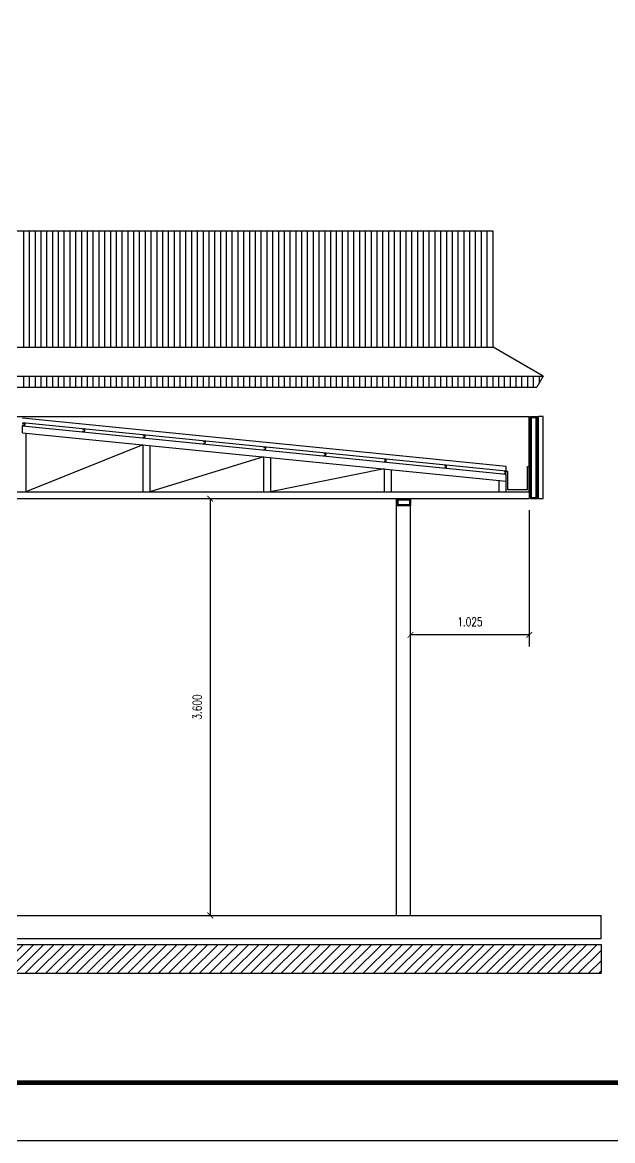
# Model space of a CAD drawing. Extents: x 231.8 to 328.5, y 64.7 to 125.7.
# Drawn here: x 239.87 to 244.97, y 64.69 to 74.35 of the extents above; entities that cross this region are included whole.
import ezdxf

# ---------------------------------------------------------------- set-up
doc = ezdxf.new("R2010")
doc.units = 0
doc.header["$LTSCALE"] = 0.1
doc.header["$MEASUREMENT"] = 0
doc.header["$PDMODE"] = 3
doc.layers.get('0').update_dxf_attribs({"linetype": 'CONTINUOUS'})
doc.layers.get('DEFPOINTS').update_dxf_attribs({"linetype": 'CONTINUOUS'})
for name, color, linetype in [('ATERRO', 250, 'CONTINUOUS'), ('CALHA', 1, 'CONTINUOUS'), ('COBERTURA', 1, 'CONTINUOUS'), ('COTAS', 1, 'CONTINUOUS'), ('ESTRUTURA_METÁLICA', 250, 'CONTINUOUS'), ('PISO', 250, 'CONTINUOUS'), ('PRANCHA', 15, 'CONTINUOUS')]:
    doc.layers.add(name, color=color, linetype=linetype)
doc.styles.add('STYLE1', font='romans.shx', dxfattribs={"width": 0.75, "height": 0.075})
doc.dimstyles.get("Standard").update_dxf_attribs({"dimtxt": 0.18, "dimasz": 0.18, "dimexe": 0.18, "dimexo": 0.0625, "dimgap": 0.09, "dimtad": 0, "dimtih": 1, "dimtoh": 1, "dimdec": 4, "dimzin": 0, "dimdsep": 46, "dimtxsty": 'Standard', "dimcen": 0.09, "dimadec": 0, "dimazin": 0, "dimtfac": 1, "dimtdec": 4, "dimtofl": 0, "dimtmove": 0, "dimatfit": 3, "dimfxl": 1, "dimtolj": 1, "dimtzin": 0, "dimarcsym": 0})

# ---------------------------------------------------------------- blocks, each defined once
blk = doc.blocks.new('_ARCHTICK')
at = {"color": 0, "linetype": 'ByBlock', "const_width": 0.15}
blk.add_lwpolyline([(-0.5, -0.5), (0.5, 0.5)], dxfattribs=at)
blk = doc.blocks.new('*D330')
at = {"color": 1, "linetype": 'ByBlock'}
for p, q in [((252.6337, 93.0962), (252.6337, 91.92)), ((252.6337, 92.02), (251.6086, 92.02))]:
    blk.add_line(p, q, dxfattribs=at)
at = {"layer": 'DEFPOINTS', "color": 0, "linetype": 'ByBlock'}
for p in [(252.6337, 93.1962), (251.6086, 92.02), (251.6086, 92.02)]:
    blk.add_point(p, dxfattribs=at)
at = {"color": 1, "linetype": 'ByBlock', "xscale": 0.05, "yscale": 0.05, "zscale": 0.05, "rotation": 180}
blk.add_blockref('_ARCHTICK', (251.6086, 92.02), dxfattribs=at)
at = {"color": 1, "linetype": 'ByBlock', "xscale": 0.05, "yscale": 0.05, "zscale": 0.05}
blk.add_blockref('_ARCHTICK', (252.6337, 92.02), dxfattribs=at)
at = {"color": 60, "linetype": 'ByBlock', "insert": (252.1211, 92.1325), "char_height": 0.075, "attachment_point": 5, "style": 'STYLE1'}
blk.add_mtext('\\A1;1.025', dxfattribs=at)
blk = doc.blocks.new('*D331')
at = {"color": 1, "linetype": 'ByBlock'}
blk.add_line((249.8792, 93.1962), (249.8792, 89.5962), dxfattribs=at)
at = {"layer": 'DEFPOINTS', "color": 0, "linetype": 'ByBlock'}
for p in [(249.8792, 93.1962), (249.8792, 89.5962), (249.8792, 89.5962)]:
    blk.add_point(p, dxfattribs=at)
at = {"color": 1, "linetype": 'ByBlock', "xscale": 0.05, "yscale": 0.05, "zscale": 0.05}
for p, rotation in [((249.8792, 93.1962), 90), ((249.8792, 89.5962), 270)]:
    blk.add_blockref('_ARCHTICK', p, dxfattribs=dict(at, rotation=rotation))
at = {"color": 60, "linetype": 'ByBlock', "insert": (249.7667, 91.3962), "char_height": 0.075, "attachment_point": 5, "rotation": 90, "style": 'STYLE1'}
blk.add_mtext('\\A1;3.600', dxfattribs=at)

msp = doc.modelspace()

# ---------------------------------------------------------------- hatches: boundary and pattern name
at = {"layer": 'ATERRO'}
h = msp.add_hatch(dxfattribs=at)
h.set_pattern_fill('ANSI31', color=256, scale=0.5, style=0)
h.set_pattern_definition([(45, (-8.38415, -22.95688), (-0.044194174, 0.044194174), [])])
h.paths.add_polyline_path([(244.8695, 66.3893), (234.7591, 66.3893), (234.7591, 66.1393), (244.8695, 66.1393)])
at = {"layer": 'ESTRUTURA_METÁLICA'}
for points in [[(239.877, 70.8932), (239.8944, 70.8915), (239.8919, 70.8666), (239.8745, 70.8683), (239.875, 70.8733), (239.8875, 70.8721), (239.8889, 70.887), (239.8765, 70.8882)], [(240.3976, 70.8412), (240.415, 70.8394), (240.4126, 70.8145), (240.3951, 70.8163), (240.3956, 70.8213), (240.4081, 70.82), (240.4096, 70.8349), (240.3971, 70.8362)], [(240.9183, 70.7891), (240.9357, 70.7873), (240.9332, 70.7625), (240.9158, 70.7642), (240.9163, 70.7692), (240.9287, 70.7679), (240.9302, 70.7829), (240.9178, 70.7841)], [(241.4389, 70.737), (241.4563, 70.7353), (241.4538, 70.7104), (241.4364, 70.7122), (241.4369, 70.7171), (241.4493, 70.7159), (241.4508, 70.7308), (241.4384, 70.7321)], [(241.9595, 70.685), (241.9769, 70.6832), (241.9744, 70.6583), (241.957, 70.6601), (241.9575, 70.6651), (241.9699, 70.6638), (241.9714, 70.6787), (241.959, 70.68)], [(242.4801, 70.6329), (242.4975, 70.6312), (242.4951, 70.6063), (242.4776, 70.608), (242.4781, 70.613), (242.4906, 70.6118), (242.4921, 70.6267), (242.4796, 70.6279)], [(243.0007, 70.5808), (243.0182, 70.5791), (243.0157, 70.5542), (242.9983, 70.556), (242.9988, 70.5609), (243.0112, 70.5597), (243.0127, 70.5746), (243.0003, 70.5759)], [(243.5214, 70.5288), (243.5388, 70.527), (243.5363, 70.5022), (243.5189, 70.5039), (243.5194, 70.5089), (243.5318, 70.5076), (243.5333, 70.5226), (243.5209, 70.5238)], [(244.0346, 70.4775), (244.052, 70.4757), (244.0495, 70.4508), (244.0321, 70.4526), (244.0326, 70.4576), (244.045, 70.4563), (244.0465, 70.4712), (244.0341, 70.4725)]]:
    msp.add_hatch(color=256, dxfattribs=at).paths.add_polyline_path(points)
at = {"layer": 'ESTRUTURA_METÁLICA', "ltscale": 0.5}
h = msp.add_hatch(color=256, dxfattribs=at)
h.paths.add_polyline_path([(243.2244, 70.2393), (243.1044, 70.2393), (243.1044, 70.1793), (243.2244, 70.1793)])
h.paths.add_polyline_path([(243.2144, 70.1893), (243.1144, 70.1893), (243.1144, 70.2293), (243.2144, 70.2293)], flags=16)
at = {"layer": 'PISO'}
h = msp.add_hatch(color=256, dxfattribs=at)
h.paths.add_polyline_path([(244.2595, 70.9493), (244.3195, 70.9493), (244.3195, 70.2393), (244.2595, 70.2393)])
h.paths.add_polyline_path([(244.2695, 70.2493), (244.3095, 70.2493), (244.3095, 70.9393), (244.2695, 70.9393)], flags=16)

# ---------------------------------------------------------------- linework, layer by layer
at = {"layer": 'ATERRO'}
for p, q in [((234.7591, 66.3893), (244.8695, 66.3893)), ((244.8695, 66.3893), (244.8695, 66.1393)), ((234.7591, 66.1393), (244.8695, 66.1393))]:
    msp.add_line(p, q, dxfattribs=at)
at = {"layer": 'CALHA'}
for p, q in [((244.0495, 70.476), (244.0645, 70.476)), ((244.0645, 70.3143), (244.0645, 70.476)), ((244.2345, 70.5162), (244.2495, 70.5162)), ((244.2345, 70.3143), (244.2345, 70.5162)), ((244.2345, 70.3143), (244.0645, 70.3143))]:
    msp.add_line(p, q, dxfattribs=at)
at = {"layer": 'COBERTURA'}
for p, q in [((239.8865, 71.5486), (239.8865, 72.5497)), ((239.9365, 71.5486), (239.9365, 72.5497)), ((239.9865, 71.5486), (239.9865, 72.5497)), ((240.0365, 71.5486), (240.0365, 72.5497)), ((240.0865, 71.5486), (240.0865, 72.5497)), ((240.1365, 71.5486), (240.1365, 72.5497)), ((240.1865, 71.5486), (240.1865, 72.5497)), ((240.2365, 71.5486), (240.2365, 72.5497)), ((240.2865, 71.5486), (240.2865, 72.5497)), ((240.3365, 71.5486), (240.3365, 72.5497)), ((240.3865, 71.5486), (240.3865, 72.5497)), ((240.4365, 71.5486), (240.4365, 72.5497)), ((240.4865, 71.5486), (240.4865, 72.5497)), ((240.5365, 71.5486), (240.5365, 72.5497)), ((240.5865, 71.5486), (240.5865, 72.5497)), ((240.6365, 71.5486), (240.6365, 72.5497)), ((240.6865, 71.5486), (240.6865, 72.5497)), ((240.7365, 71.5486), (240.7365, 72.5497)), ((240.7865, 71.5486), (240.7865, 72.5497)), ((240.8365, 71.5486), (240.8365, 72.5497)), ((240.8865, 71.5486), (240.8865, 72.5497)), ((240.9365, 71.5486), (240.9365, 72.5497)), ((240.9865, 71.5486), (240.9865, 72.5497)), ((241.0365, 71.5486), (241.0365, 72.5497)), ((241.0865, 71.5486), (241.0865, 72.5497)), ((241.1365, 71.5486), (241.1365, 72.5497)), ((241.1865, 71.5486), (241.1865, 72.5497)), ((241.2365, 71.5486), (241.2365, 72.5497)), ((241.2865, 71.5486), (241.2865, 72.5497)), ((241.3365, 71.5486), (241.3365, 72.5497)), ((241.3865, 71.5486), (241.3865, 72.5497)), ((241.4365, 71.5486), (241.4365, 72.5497)), ((241.4865, 71.5486), (241.4865, 72.5497)), ((241.5365, 71.5486), (241.5365, 72.5497)), ((241.5865, 71.5486), (241.5865, 72.5497)), ((241.6365, 71.5486), (241.6365, 72.5497)), ((241.6865, 71.5486), (241.6865, 72.5497)), ((241.7365, 71.5486), (241.7365, 72.5497)), ((241.7865, 71.5486), (241.7865, 72.5497)), ((241.8365, 71.5486), (241.8365, 72.5497)), ((241.8865, 71.5486), (241.8865, 72.5497)), ((241.9365, 71.5486), (241.9365, 72.5497)), ((241.9865, 71.5486), (241.9865, 72.5497)), ((242.0365, 71.5486), (242.0365, 72.5497)), ((242.0865, 71.5486), (242.0865, 72.5497)), ((242.1365, 71.5486), (242.1365, 72.5497)), ((242.1865, 71.5486), (242.1865, 72.5497)), ((242.2365, 71.5486), (242.2365, 72.5497)), ((242.2865, 71.5486), (242.2865, 72.5497)), ((242.3365, 71.5486), (242.3365, 72.5497)), ((242.3865, 71.5486), (242.3865, 72.5497)), ((242.4365, 71.5486), (242.4365, 72.5497)), ((242.4865, 71.5486), (242.4865, 72.5497)), ((242.5365, 71.5486), (242.5365, 72.5497)), ((242.5865, 71.5486), (242.5865, 72.5497)), ((242.6365, 71.5486), (242.6365, 72.5497)), ((242.6865, 71.5486), (242.6865, 72.5497)), ((242.7365, 71.5486), (242.7365, 72.5497)), ((242.7865, 71.5486), (242.7865, 72.5497)), ((242.8365, 71.5486), (242.8365, 72.5497)), ((242.8865, 71.5486), (242.8865, 72.5497)), ((242.9365, 71.5486), (242.9365, 72.5497)), ((242.9865, 71.5486), (242.9865, 72.5497)), ((243.0365, 71.5486), (243.0365, 72.5497)), ((243.0865, 71.5486), (243.0865, 72.5497)), ((243.1365, 71.5486), (243.1365, 72.5497)), ((243.1865, 71.5486), (243.1865, 72.5497)), ((243.2365, 71.5486), (243.2365, 72.5497)), ((243.2865, 71.5486), (243.2865, 72.5497)), ((243.3365, 71.5486), (243.3365, 72.5497)), ((243.3865, 71.5486), (243.3865, 72.5497)), ((243.4365, 71.5486), (243.4365, 72.5497)), ((243.4865, 71.5486), (243.4865, 72.5497)), ((243.5365, 71.5486), (243.5365, 72.5497)), ((243.5865, 71.5486), (243.5865, 72.5497)), ((243.6365, 71.5486), (243.6365, 72.5497)), ((243.6865, 71.5486), (243.6865, 72.5497)), ((243.7365, 71.5486), (243.7365, 72.5497)), ((243.7865, 71.5486), (243.7865, 72.5497)), ((243.8365, 71.5486), (243.8365, 72.5497)), ((243.8865, 71.5486), (243.8865, 72.5497)), ((239.8865, 71.2033), (239.8865, 71.2986)), ((239.9365, 71.2033), (239.9365, 71.2986)), ((239.9865, 71.2033), (239.9865, 71.2986)), ((240.0365, 71.2033), (240.0365, 71.2986)), ((240.0865, 71.2033), (240.0865, 71.2986)), ((240.1365, 71.2033), (240.1365, 71.2986)), ((240.1865, 71.2033), (240.1865, 71.2986)), ((240.2365, 71.2033), (240.2365, 71.2986)), ((240.2865, 71.2033), (240.2865, 71.2986)), ((240.3365, 71.2033), (240.3365, 71.2986)), ((240.3865, 71.2033), (240.3865, 71.2986)), ((240.4365, 71.2033), (240.4365, 71.2986)), ((240.4865, 71.2033), (240.4865, 71.2986)), ((240.5365, 71.2033), (240.5365, 71.2986)), ((240.5865, 71.2033), (240.5865, 71.2986)), ((240.6365, 71.2033), (240.6365, 71.2986)), ((240.6865, 71.2033), (240.6865, 71.2986)), ((240.7365, 71.2033), (240.7365, 71.2986)), ((240.7865, 71.2033), (240.7865, 71.2986)), ((240.8365, 71.2033), (240.8365, 71.2986)), ((240.8865, 71.2033), (240.8865, 71.2986)), ((240.9365, 71.2033), (240.9365, 71.2986)), ((240.9865, 71.2033), (240.9865, 71.2986)), ((241.0365, 71.2033), (241.0365, 71.2986)), ((241.0865, 71.2033), (241.0865, 71.2986)), ((241.1365, 71.2033), (241.1365, 71.2986)), ((241.1865, 71.2033), (241.1865, 71.2986)), ((241.2365, 71.2033), (241.2365, 71.2986)), ((241.2865, 71.2033), (241.2865, 71.2986)), ((241.3365, 71.2033), (241.3365, 71.2986)), ((241.3865, 71.2033), (241.3865, 71.2986)), ((241.4365, 71.2033), (241.4365, 71.2986)), ((241.4865, 71.2033), (241.4865, 71.2986)), ((241.5365, 71.2033), (241.5365, 71.2986)), ((241.5865, 71.2033), (241.5865, 71.2986)), ((241.6365, 71.2033), (241.6365, 71.2986)), ((241.6865, 71.2033), (241.6865, 71.2986)), ((241.7365, 71.2033), (241.7365, 71.2986)), ((241.7865, 71.2033), (241.7865, 71.2986)), ((241.8365, 71.2033), (241.8365, 71.2986)), ((241.8865, 71.2033), (241.8865, 71.2986)), ((241.9365, 71.2033), (241.9365, 71.2986)), ((241.9865, 71.2033), (241.9865, 71.2986)), ((242.0365, 71.2033), (242.0365, 71.2986)), ((242.0865, 71.2033), (242.0865, 71.2986)), ((242.1365, 71.2033), (242.1365, 71.2986)), ((242.1865, 71.2033), (242.1865, 71.2986)), ((242.2365, 71.2033), (242.2365, 71.2986)), ((242.2865, 71.2033), (242.2865, 71.2986)), ((242.3365, 71.2033), (242.3365, 71.2986)), ((242.3865, 71.2033), (242.3865, 71.2986)), ((242.4365, 71.2033), (242.4365, 71.2986)), ((242.4865, 71.2033), (242.4865, 71.2986)), ((242.5365, 71.2033), (242.5365, 71.2986)), ((242.5865, 71.2033), (242.5865, 71.2986)), ((242.6365, 71.2033), (242.6365, 71.2986)), ((242.6865, 71.2033), (242.6865, 71.2986)), ((242.7365, 71.2033), (242.7365, 71.2986)), ((242.7865, 71.2033), (242.7865, 71.2986)), ((242.8365, 71.2033), (242.8365, 71.2986)), ((242.8865, 71.2033), (242.8865, 71.2986)), ((242.9365, 71.2033), (242.9365, 71.2986)), ((242.9865, 71.2033), (242.9865, 71.2986)), ((243.0365, 71.2033), (243.0365, 71.2986)), ((243.0865, 71.2033), (243.0865, 71.2986)), ((243.1365, 71.2033), (243.1365, 71.2986)), ((243.1865, 71.2033), (243.1865, 71.2986)), ((243.2365, 71.2033), (243.2365, 71.2986)), ((243.2865, 71.2033), (243.2865, 71.2986)), ((243.3365, 71.2033), (243.3365, 71.2986)), ((243.3865, 71.2033), (243.3865, 71.2986)), ((243.4365, 71.2033), (243.4365, 71.2986)), ((243.4865, 71.2033), (243.4865, 71.2986)), ((243.5365, 71.2033), (243.5365, 71.2986)), ((243.5865, 71.2033), (243.5865, 71.2986)), ((243.6365, 71.2033), (243.6365, 71.2986)), ((243.6865, 71.2033), (243.6865, 71.2986)), ((243.7365, 71.2033), (243.7365, 71.2986)), ((243.7865, 71.2033), (243.7865, 71.2986)), ((243.8365, 71.2033), (243.8365, 71.2986)), ((243.8865, 71.2033), (243.8865, 71.2986)), ((243.9365, 71.2033), (243.9365, 71.2986)), ((243.9865, 71.2033), (243.9865, 71.2986)), ((244.0365, 71.2033), (244.0365, 71.2986)), ((244.0865, 71.2033), (244.0865, 71.2986)), ((244.1365, 71.2033), (244.1365, 71.2986)), ((244.1865, 71.2033), (244.1865, 71.2986)), ((244.2365, 71.2033), (244.2365, 71.2986)), ((244.2865, 71.2033), (244.2865, 71.2986)), ((244.3365, 71.2414), (244.3365, 71.2986)), ((244.0495, 70.5162), (239.8745, 70.9337)), ((244.3295, 70.2393), (244.3295, 70.9493)), ((244.3695, 70.9493), (244.3295, 70.9493)), ((244.3695, 70.2393), (244.3695, 70.9493)), ((244.0495, 70.476), (239.8745, 70.8935)), ((244.0495, 70.476), (244.0495, 70.5162)), ((244.3295, 70.2393), (244.3695, 70.2393))]:
    msp.add_line(p, q, dxfattribs=at)
at = {"layer": 'ESTRUTURA_METÁLICA'}
for p, q in [((244.3695, 71.2986), (244.3145, 71.2033)), ((239.875, 70.8733), (239.8745, 70.8683)), ((239.8745, 70.8683), (244.0495, 70.4508)), ((239.8919, 70.8666), (239.8745, 70.8683)), ((239.8745, 70.808), (239.8745, 70.8683)), ((239.8745, 70.808), (244.0495, 70.3905)), ((239.875, 70.8733), (239.8875, 70.8721)), ((239.877, 70.8932), (239.8765, 70.8882)), ((239.8765, 70.8882), (239.8889, 70.887)), ((239.877, 70.8932), (239.8944, 70.8915)), ((239.8889, 70.887), (239.8875, 70.8721)), ((239.8944, 70.8915), (239.8919, 70.8666)), ((240.3956, 70.8213), (240.3951, 70.8163)), ((240.4126, 70.8145), (240.3951, 70.8163)), ((240.3956, 70.8213), (240.4081, 70.82)), ((240.3976, 70.8412), (240.3971, 70.8362)), ((240.3971, 70.8362), (240.4096, 70.8349)), ((240.3976, 70.8412), (240.415, 70.8394)), ((240.4096, 70.8349), (240.4081, 70.82)), ((239.9045, 70.805), (239.9045, 70.2993)), ((240.9163, 70.7692), (240.9158, 70.7642)), ((240.9332, 70.7625), (240.9158, 70.7642)), ((240.9163, 70.7692), (240.9287, 70.7679)), ((240.9183, 70.7891), (240.9178, 70.7841)), ((240.9178, 70.7841), (240.9302, 70.7829)), ((240.9183, 70.7891), (240.9357, 70.7873)), ((240.9302, 70.7829), (240.9287, 70.7679)), ((241.4369, 70.7171), (241.4364, 70.7122)), ((241.4538, 70.7104), (241.4364, 70.7122)), ((241.4369, 70.7171), (241.4493, 70.7159)), ((241.4389, 70.737), (241.4384, 70.7321)), ((241.4384, 70.7321), (241.4508, 70.7308)), ((241.4389, 70.737), (241.4563, 70.7353)), ((241.4508, 70.7308), (241.4493, 70.7159)), ((240.9144, 70.7041), (239.9045, 70.2993)), ((240.9144, 70.7041), (240.9144, 70.2993)), ((240.9744, 70.6981), (240.9744, 70.2993)), ((241.9575, 70.6651), (241.957, 70.6601)), ((241.9744, 70.6583), (241.957, 70.6601)), ((241.9575, 70.6651), (241.9699, 70.6638)), ((241.9595, 70.685), (241.959, 70.68)), ((241.959, 70.68), (241.9714, 70.6787)), ((241.9595, 70.685), (241.9769, 70.6832)), ((241.9714, 70.6787), (241.9699, 70.6638)), ((242.4801, 70.6329), (242.4796, 70.6279)), ((242.4796, 70.6279), (242.4921, 70.6267)), ((242.4801, 70.6329), (242.4975, 70.6312)), ((242.4921, 70.6267), (242.4906, 70.6118)), ((241.9557, 70.5999), (240.9744, 70.2993)), ((241.9557, 70.5999), (241.9557, 70.2993)), ((242.0157, 70.5939), (242.0157, 70.2993)), ((242.4781, 70.613), (242.4776, 70.608)), ((242.4951, 70.6063), (242.4776, 70.608)), ((242.4781, 70.613), (242.4906, 70.6118)), ((242.9988, 70.5609), (242.9983, 70.556)), ((243.0157, 70.5542), (242.9983, 70.556)), ((242.9988, 70.5609), (243.0112, 70.5597)), ((243.0007, 70.5808), (243.0003, 70.5759)), ((243.0003, 70.5759), (243.0127, 70.5746)), ((243.0007, 70.5808), (243.0182, 70.5791)), ((243.0127, 70.5746), (243.0112, 70.5597)), ((243.5214, 70.5288), (243.5209, 70.5238)), ((243.5209, 70.5238), (243.5333, 70.5226)), ((243.5214, 70.5288), (243.5388, 70.527)), ((243.5333, 70.5226), (243.5318, 70.5076)), ((242.9969, 70.4958), (242.0157, 70.2993)), ((242.9969, 70.4958), (242.9969, 70.2993)), ((243.0569, 70.4898), (243.0569, 70.2993)), ((243.5194, 70.5089), (243.5189, 70.5039)), ((243.5363, 70.5022), (243.5189, 70.5039)), ((243.5194, 70.5089), (243.5318, 70.5076)), ((244.0326, 70.4576), (244.0321, 70.4526)), ((244.0495, 70.4508), (244.0321, 70.4526)), ((244.0326, 70.4576), (244.045, 70.4563)), ((244.0346, 70.4775), (244.0341, 70.4725)), ((244.0341, 70.4725), (244.0465, 70.4712)), ((244.0346, 70.4775), (244.052, 70.4757)), ((244.0465, 70.4712), (244.045, 70.4563))]:
    msp.add_line(p, q, dxfattribs=at)
at = {"layer": 'ESTRUTURA_METÁLICA', "ltscale": 0.5}
for p, q in [((243.1044, 66.6393), (243.1044, 70.2393)), ((243.1044, 70.2393), (243.1044, 70.1793)), ((243.1144, 70.2293), (243.1144, 70.1893)), ((243.1144, 70.2293), (243.2144, 70.2293)), ((243.2144, 70.2293), (243.2144, 70.1893)), ((243.2244, 66.6393), (243.2244, 70.2393)), ((243.2244, 70.2393), (243.2244, 70.1793)), ((243.1044, 70.1793), (243.2244, 70.1793)), ((243.1144, 70.1893), (243.2144, 70.1893))]:
    msp.add_line(p, q, dxfattribs=at)
at = {"layer": 'PISO'}
for p, q in [((243.9365, 72.5497), (234.1569, 72.5497)), ((243.9365, 71.5486), (243.9365, 72.5497)), ((234.1569, 71.5486), (243.9365, 71.5486)), ((244.3695, 71.2986), (243.9365, 71.5486)), ((234.1569, 71.2986), (244.3695, 71.2986)), ((234.1569, 71.2033), (244.3145, 71.2033)), ((235.4995, 70.9493), (244.2495, 70.9493)), ((244.2495, 70.2993), (244.2495, 70.9493)), ((244.2595, 70.2393), (244.2595, 70.9493)), ((244.2595, 70.9493), (244.3195, 70.9493)), ((244.2695, 70.2493), (244.2695, 70.9393)), ((244.2695, 70.9393), (244.3095, 70.9393)), ((244.3095, 70.2493), (244.3095, 70.9393)), ((244.3195, 70.2393), (244.3195, 70.9493)), ((244.0495, 70.3905), (244.0495, 70.4508)), ((243.9895, 70.2993), (243.9895, 70.3965)), ((244.0495, 70.2993), (244.0495, 70.3905)), ((235.4995, 70.2993), (244.2495, 70.2993)), ((235.4995, 70.2393), (244.2495, 70.2393)), ((244.2495, 70.2993), (244.2495, 70.2393)), ((244.2595, 70.2393), (244.3195, 70.2393)), ((244.2695, 70.2493), (244.3095, 70.2493)), ((234.7591, 66.6393), (244.8695, 66.6393)), ((244.8695, 66.4393), (244.8695, 66.6393)), ((234.7591, 66.4393), (244.8695, 66.4393))]:
    msp.add_line(p, q, dxfattribs=at)
at = {"layer": 'PRANCHA', "color": 250}
msp.add_line((231.8177, 64.6938), (273.5677, 64.6938), dxfattribs=at)
at = {"layer": 'PRANCHA', "color": 250, "const_width": 0.04}
msp.add_lwpolyline([(273.0677, 92.6938), (233.0677, 92.6938), (233.0677, 65.1938), (273.0677, 65.1938), (273.0677, 92.6938)], dxfattribs=at)

# ---------------------------------------------------------------- dimensions: what is measured, and where the dimension line sits
at = {"layer": 'COTAS'}
dim = msp.add_linear_dim(base=(241.4951, 66.6393), p1=(241.4951, 70.2393), p2=(241.4951, 66.6393), angle=90, dimstyle='Standard', override={"dimtxt": 0.075, "dimasz": 0.05, "dimexe": 0.1, "dimexo": 0.1, "dimgap": 0.075, "dimtad": 1, "dimtih": 0, "dimtoh": 0, "dimdec": 3, "dimtxsty": 'STYLE1', "dimblk1": 'ARCHTICK', "dimblk2": 'ARCHTICK', "dimsah": 1, "dimcen": 0, "dimclrd": 1, "dimclre": 1, "dimclrt": 60, "dimtdec": 3, "dimtofl": 1}, dxfattribs=at)
dim.commit()
dim.dimension.update_dxf_attribs({"geometry": '*D331', "text_midpoint": (241.3826, 68.4393), "insert": (-8.3841, -22.9569)})
dim = msp.add_linear_dim(base=(243.2244, 69.0631), p1=(244.2495, 70.2393), p2=(243.2244, 69.0631), dimstyle='Standard', override={"dimtxt": 0.075, "dimasz": 0.05, "dimexe": 0.1, "dimexo": 0.1, "dimgap": 0.075, "dimtad": 1, "dimtih": 0, "dimtoh": 0, "dimdec": 3, "dimtxsty": 'STYLE1', "dimblk1": 'ARCHTICK', "dimblk2": 'ARCHTICK', "dimsah": 1, "dimcen": 0, "dimclrd": 1, "dimclre": 1, "dimclrt": 60, "dimtdec": 3, "dimtofl": 1}, dxfattribs=at)
dim.commit()
dim.dimension.update_dxf_attribs({"geometry": '*D330', "text_midpoint": (243.737, 69.1756), "insert": (-8.3841, -22.9569)})

doc.saveas('drawing.dxf')
